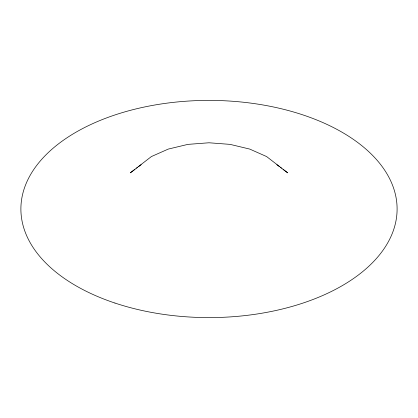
<?xml version="1.0" encoding="UTF-8"?>
<svg xmlns="http://www.w3.org/2000/svg" width="418" height="418" viewBox="0 0 418 418"><rect width="100%" height="100%" fill="white"/><g stroke="black" fill="none" stroke-linecap="round" stroke-linejoin="round"><path stroke-width="0.63" d="M134.967 169.347L130.327 172.838L151.405 156.551L168.276 149.08L187.917 144.377L209 142.778L230.083 144.377L249.724 149.08L266.595 156.551L287.673 172.838L283.033 169.347M136.514 168.182L137.543 167.409M138.577 166.63L141.153 164.692M276.847 164.692L279.423 166.63M280.457 167.409L281.486 168.182M114.95 303.05A188.1 108.596 0 0 0 397.1 209A188.1 108.596 0 0 0 114.95 114.95A188.1 108.596 0 0 0 114.95 303.05"/></g></svg>
